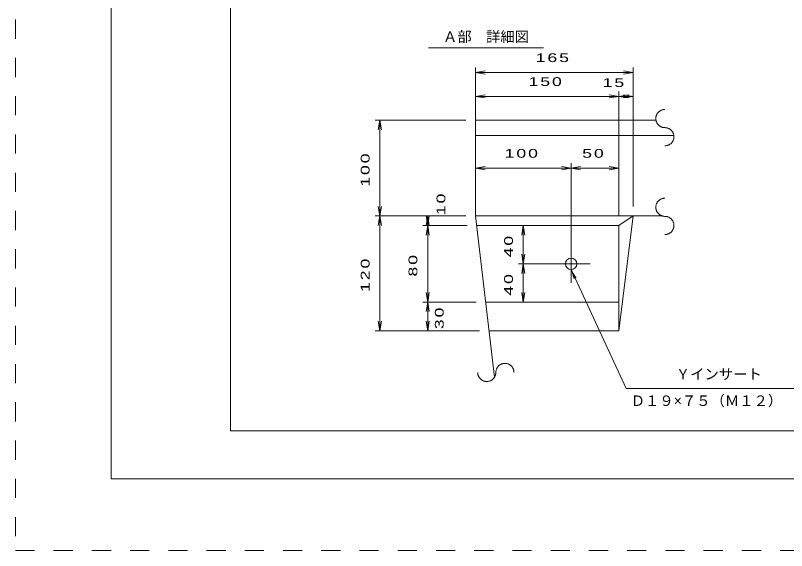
# Model space of a CAD drawing. Units: millimetres at full size, sheet at 1:10, with parts at other scales. Extents: x -200 to 4400, y -150 to 3120.
# Drawn here: x -200 to 1413, y -150 to 969 of the extents above; entities that cross this region are included whole.
import ezdxf
from ezdxf.enums import TextEntityAlignment as Align

# ---------------------------------------------------------------- set-up
doc = ezdxf.new("R2010")
doc.units = ezdxf.units.MM
doc.header["$LTSCALE"] = 10
doc.linetypes.add('USER1', pattern=[8, 4, -4])
for name, color, linetype, lineweight in [('0_3', 7, 'Continuous', 13), ('V-nasSTD', 5, 'USER1', 13), ('実線', 2, 'Continuous', 13), ('寸法線', 2, 'Continuous', 13)]:
    doc.layers.add(name, color=color, linetype=linetype, lineweight=lineweight)
doc.styles.add('標準ベクトル', font='')
doc.styles.get('標準ベクトル').set_extended_font_data('標準ベクトル')

# ---------------------------------------------------------------- blocks, each defined once
blk = doc.blocks.new('open_arrow')
at = {"color": 0, "linetype": 'Continuous', "lineweight": -2}
blk.add_lwpolyline([(7.5, 1.25), (0, 0), (7.5, -1.25)], dxfattribs=at)
blk = doc.blocks.new('filled_arrow')
at = {"color": 0, "linetype": 'Continuous', "lineweight": -2}
blk.add_solid([(7.5, 1.25), (0, 0), (7.5, -1.25)], dxfattribs=at)

msp = doc.modelspace()

# ---------------------------------------------------------------- linework, layer by layer
at = {"layer": '0_3'}
for p, q in [((0, 0), (0, 2970)), ((4200, 0), (0, 0))]:
    msp.add_line(p, q, dxfattribs=at)
at = {"layer": '0_3', "color": 6}
for p, q in [((250, 100), (250, 2870)), ((4100, 100), (250, 100))]:
    msp.add_line(p, q, dxfattribs=at)
at = {"layer": 'V-nasSTD'}
for p, q in [((-200, 3120), (-200, -150)), ((-200, -150), (4400, -150))]:
    msp.add_line(p, q, dxfattribs=at)
at = {"layer": '実線', "color": 6}
for p, q in [((762.59, 749.57), (762.59, 549.57)), ((1140.2, 749.57), (762.59, 749.57)), ((762.59, 549.57), (802.46, 212.62))]:
    msp.add_line(p, q, dxfattribs=at)
at = {"layer": '実線'}
for p, q in [((1177.71, 717.57), (762.59, 717.57)), ((1153.18, 549.57), (762.59, 549.57)), ((1062.59, 529.57), (1092.59, 549.57)), ((764.96, 529.57), (1062.59, 529.57)), ((1062.59, 369.57), (1062.59, 529.57)), ((962.59, 489.57), (962.59, 409.57)), ((1002.59, 449.57), (922.59, 449.57)), ((783.89, 369.57), (1062.59, 369.57)), ((1062.59, 369.57), (1062.59, 309.57))]:
    msp.add_line(p, q, dxfattribs=at)
at = {"layer": '実線', "color": 7}
for p, q in [((762.59, 549.57), (1092.59, 549.57)), ((1062.59, 309.57), (1092.59, 549.57)), ((790.99, 309.57), (1062.59, 309.57))]:
    msp.add_line(p, q, dxfattribs=at)
at = {"layer": '実線'}
msp.add_circle((962.59, 449.57), 12, dxfattribs=at)
at = {"layer": '寸法線'}
for p, q in [((664.57, 900.66), (904.57, 900.66)), ((762.59, 569.57), (762.59, 859.57)), ((1092.59, 569.57), (1092.59, 859.57)), ((1092.59, 849.57), (762.59, 849.57)), ((762.59, 769.57), (762.59, 809.57)), ((1062.59, 549.57), (1062.59, 809.57)), ((1062.59, 549.57), (1062.59, 809.57)), ((1092.59, 569.57), (1092.59, 809.57)), ((762.59, 799.57), (1062.59, 799.57)), ((1092.59, 799.57), (1062.59, 799.57)), ((742.59, 749.57), (552.59, 749.57)), ((562.59, 749.57), (562.59, 549.57)), ((962.59, 649.57), (762.59, 649.57)), ((962.59, 469.57), (962.59, 659.57)), ((962.59, 469.57), (962.59, 659.57)), ((1062.59, 649.57), (962.59, 649.57)), ((1062.59, 549.57), (1062.59, 659.57)), ((742.59, 549.57), (552.59, 549.57)), ((742.59, 549.57), (552.59, 549.57)), ((562.59, 549.57), (562.59, 309.57)), ((742.59, 549.57), (652.59, 549.57)), ((662.59, 549.57), (662.59, 529.57)), ((744.96, 529.57), (652.59, 529.57)), ((744.96, 529.57), (652.59, 529.57)), ((662.59, 529.57), (662.59, 369.57)), ((942.59, 529.57), (852.59, 529.57)), ((862.59, 529.57), (862.59, 449.57)), ((942.59, 449.57), (852.59, 449.57)), ((942.59, 449.57), (852.59, 449.57)), ((862.59, 369.57), (862.59, 449.57)), ((763.89, 369.57), (652.59, 369.57)), ((763.89, 369.57), (652.59, 369.57)), ((662.59, 369.57), (662.59, 309.57)), ((942.59, 369.57), (852.59, 369.57)), ((770.99, 309.57), (552.59, 309.57)), ((770.99, 309.57), (652.59, 309.57))]:
    msp.add_line(p, q, dxfattribs=at)
for points in [[(1158.85, 772.18), (1157.91, 772.15), (1156.96, 772.08), (1156.02, 771.97), (1155.09, 771.8), (1154.16, 771.59), (1153.25, 771.33), (1152.35, 771.03), (1151.47, 770.69), (1150.61, 770.3), (1149.77, 769.86), (1148.94, 769.39), (1148.15, 768.88), (1147.38, 768.32), (1146.64, 767.73), (1145.93, 767.11), (1145.25, 766.44), (1144.61, 765.75), (1144, 765.02), (1143.42, 764.27), (1142.89, 763.49), (1142.4, 762.68), (1141.94, 761.84), (1141.53, 760.99), (1141.16, 760.12), (1140.84, 759.23), (1140.56, 758.32), (1140.33, 757.4), (1140.14, 756.47), (1140, 755.54), (1139.9, 754.6), (1139.86, 753.65), (1139.85, 753.18), (1139.9, 751.75), (1140, 750.81), (1140.14, 749.88), (1140.33, 748.95), (1140.56, 748.03), (1140.84, 747.12), (1141.16, 746.23), (1141.53, 745.36), (1141.94, 744.51), (1142.4, 743.67), (1142.89, 742.86), (1143.42, 742.08), (1144, 741.33), (1144.61, 740.6), (1145.25, 739.91), (1145.93, 739.24), (1146.64, 738.62), (1147.38, 738.03), (1148.15, 737.47), (1148.94, 736.96), (1149.77, 736.49), (1150.61, 736.05), (1151.47, 735.66), (1152.35, 735.32), (1153.25, 735.02), (1154.16, 734.76), (1155.09, 734.55), (1156.02, 734.38), (1156.96, 734.27), (1157.91, 734.2), (1158.85, 734.17), (1159.8, 734.15), (1160.75, 734.08), (1161.69, 733.96), (1162.62, 733.8), (1163.54, 733.58), (1164.46, 733.33), (1165.35, 733.03), (1166.24, 732.68), (1167.1, 732.29), (1167.94, 731.86), (1168.76, 731.38), (1169.56, 730.87), (1170.33, 730.32), (1171.07, 729.73), (1171.78, 729.1), (1172.46, 728.44), (1173.1, 727.74), (1173.71, 727.02), (1174.28, 726.26), (1174.82, 725.48), (1175.31, 724.67), (1175.76, 723.84), (1176.18, 722.98), (1176.54, 722.11), (1176.87, 721.22), (1177.15, 720.32), (1177.38, 719.4), (1177.57, 718.47), (1177.71, 717.53), (1177.8, 716.59), (1177.85, 715.64), (1177.85, 714.69), (1177.8, 713.75), (1177.71, 712.81), (1177.57, 711.87), (1177.38, 710.94), (1177.15, 710.02), (1176.87, 709.12), (1176.54, 708.23), (1176.18, 707.35), (1175.76, 706.5), (1175.31, 705.67), (1174.82, 704.86), (1174.28, 704.08), (1173.71, 703.32), (1173.1, 702.59), (1172.46, 701.9), (1171.78, 701.24), (1171.07, 700.61), (1170.33, 700.02), (1169.56, 699.47), (1168.76, 698.95), (1167.94, 698.48), (1167.1, 698.05), (1166.24, 697.66), (1165.35, 697.31), (1164.46, 697.01), (1163.54, 696.75), (1162.62, 696.54), (1161.69, 696.38), (1160.75, 696.26), (1159.8, 696.19), (1158.85, 696.17)], [(1158.85, 586.71), (1157.91, 586.68), (1156.96, 586.61), (1156.02, 586.49), (1155.09, 586.33), (1154.16, 586.12), (1153.25, 585.86), (1152.35, 585.56), (1151.47, 585.21), (1150.61, 584.82), (1149.77, 584.39), (1148.94, 583.92), (1148.15, 583.4), (1147.38, 582.85), (1146.64, 582.26), (1145.93, 581.63), (1145.25, 580.97), (1144.61, 580.28), (1144, 579.55), (1143.42, 578.8), (1142.89, 578.01), (1142.4, 577.2), (1141.94, 576.37), (1141.53, 575.52), (1141.16, 574.65), (1140.84, 573.76), (1140.56, 572.85), (1140.33, 571.93), (1140.14, 571), (1140, 570.07), (1139.9, 569.12), (1139.86, 568.18), (1139.85, 567.7), (1139.9, 566.28), (1140, 565.34), (1140.14, 564.4), (1140.33, 563.47), (1140.56, 562.56), (1140.84, 561.65), (1141.16, 560.76), (1141.53, 559.89), (1141.94, 559.03), (1142.4, 558.2), (1142.89, 557.39), (1143.42, 556.61), (1144, 555.85), (1144.61, 555.13), (1145.25, 554.43), (1145.93, 553.77), (1146.64, 553.15), (1147.38, 552.55), (1148.15, 552), (1148.94, 551.49), (1149.77, 551.01), (1150.61, 550.58), (1151.47, 550.19), (1152.35, 549.85), (1153.25, 549.54), (1154.16, 549.29), (1155.09, 549.08), (1156.02, 548.91), (1156.96, 548.79), (1157.91, 548.72), (1158.85, 548.7), (1159.8, 548.68), (1160.75, 548.61), (1161.69, 548.49), (1162.62, 548.32), (1163.54, 548.11), (1164.46, 547.86), (1165.35, 547.55), (1166.24, 547.21), (1167.1, 546.82), (1167.94, 546.39), (1168.76, 545.91), (1169.56, 545.4), (1170.33, 544.84), (1171.07, 544.25), (1171.78, 543.63), (1172.46, 542.97), (1173.1, 542.27), (1173.71, 541.54), (1174.28, 540.79), (1174.82, 540.01), (1175.31, 539.2), (1175.76, 538.37), (1176.18, 537.51), (1176.54, 536.64), (1176.87, 535.75), (1177.15, 534.84), (1177.38, 533.93), (1177.57, 533), (1177.71, 532.06), (1177.8, 531.12), (1177.85, 530.17), (1177.85, 529.22), (1177.8, 528.28), (1177.71, 527.33), (1177.57, 526.4), (1177.38, 525.47), (1177.15, 524.55), (1176.87, 523.64), (1176.54, 522.75), (1176.18, 521.88), (1175.76, 521.03), (1175.31, 520.19), (1174.82, 519.39), (1174.28, 518.6), (1173.71, 517.85), (1173.1, 517.12), (1172.46, 516.43), (1171.78, 515.77), (1171.07, 515.14), (1170.33, 514.55), (1169.56, 514), (1168.76, 513.48), (1167.94, 513.01), (1167.1, 512.58), (1166.24, 512.19), (1165.35, 511.84), (1164.46, 511.54), (1163.54, 511.28), (1162.62, 511.07), (1161.69, 510.91), (1160.75, 510.79), (1159.8, 510.72), (1158.85, 510.69)], [(962.59, 437.57), (1077.56, 188.47), (1468.76, 188.47)], [(843.18, 222.4), (843.16, 223.35), (843.09, 224.29), (842.97, 225.23), (842.8, 226.17), (842.59, 227.09), (842.34, 228), (842.04, 228.9), (841.69, 229.78), (841.3, 230.65), (840.87, 231.49), (840.39, 232.31), (839.88, 233.11), (839.33, 233.87), (838.74, 234.62), (838.11, 235.33), (837.45, 236), (836.75, 236.65), (836.03, 237.26), (835.27, 237.83), (834.49, 238.36), (833.68, 238.86), (832.85, 239.31), (831.99, 239.72), (831.12, 240.09), (830.23, 240.41), (829.32, 240.69), (828.41, 240.93), (827.48, 241.11), (826.54, 241.26), (825.6, 241.35), (824.65, 241.4), (824.18, 241.4), (822.76, 241.35), (821.82, 241.26), (820.88, 241.11), (819.95, 240.93), (819.03, 240.69), (818.13, 240.41), (817.24, 240.09), (816.36, 239.72), (815.51, 239.31), (814.68, 238.86), (813.87, 238.36), (813.09, 237.83), (812.33, 237.26), (811.6, 236.65), (810.91, 236), (810.25, 235.33), (809.62, 234.62), (809.03, 233.87), (808.48, 233.11), (807.96, 232.31), (807.49, 231.49), (807.06, 230.65), (806.67, 229.78), (806.32, 228.9), (806.02, 228), (805.76, 227.09), (805.55, 226.17), (805.39, 225.23), (805.27, 224.29), (805.2, 223.35), (805.17, 222.4), (805.15, 221.45), (805.08, 220.51), (804.96, 219.57), (804.8, 218.63), (804.59, 217.71), (804.33, 216.8), (804.03, 215.9), (803.68, 215.02), (803.29, 214.16), (802.86, 213.31), (802.39, 212.49), (801.87, 211.7), (801.32, 210.93), (800.73, 210.19), (800.1, 209.47), (799.44, 208.8), (798.75, 208.15), (798.02, 207.54), (797.26, 206.97), (796.48, 206.44), (795.67, 205.94), (794.84, 205.49), (793.99, 205.08), (793.11, 204.71), (792.22, 204.39), (791.32, 204.11), (790.4, 203.87), (789.47, 203.69), (788.53, 203.54), (787.59, 203.45), (786.17, 203.4), (785.7, 203.4), (784.75, 203.45), (783.81, 203.54), (782.87, 203.69), (781.94, 203.87), (781.02, 204.11), (780.12, 204.39), (779.23, 204.71), (778.36, 205.08), (777.5, 205.49), (776.67, 205.94), (775.86, 206.44), (775.08, 206.97), (774.32, 207.54), (773.6, 208.15), (772.9, 208.8), (772.24, 209.47), (771.61, 210.19), (771.02, 210.93), (770.47, 211.7), (769.96, 212.49), (769.48, 213.31), (769.05, 214.16), (768.66, 215.02), (768.31, 215.9), (768.01, 216.8), (767.76, 217.71), (767.55, 218.63), (767.38, 219.57), (767.26, 220.51), (767.17, 222.4)]]:
    msp.add_lwpolyline(points, dxfattribs=at)

# ---------------------------------------------------------------- block references
at = {"layer": '寸法線', "xscale": 2.67, "yscale": 2.67}
for p in [(762.59, 849.57), (762.59, 799.57), (1062.59, 799.57), (762.59, 649.57), (962.59, 649.57)]:
    msp.add_blockref('open_arrow', p, dxfattribs=at)
for name, p, rotation in [('open_arrow', (1092.59, 849.57), 180), ('open_arrow', (1062.59, 799.57), 180), ('open_arrow', (1092.59, 799.57), 180), ('open_arrow', (562.59, 749.57), 270), ('open_arrow', (962.59, 649.57), 180), ('open_arrow', (1062.59, 649.57), 180), ('open_arrow', (562.59, 549.57), 90), ('open_arrow', (562.59, 549.57), 270), ('open_arrow', (662.59, 529.57), 90), ('open_arrow', (662.59, 549.57), 270), ('open_arrow', (662.59, 529.57), 270), ('open_arrow', (862.59, 529.57), 270), ('open_arrow', (862.59, 449.57), 90), ('open_arrow', (862.59, 449.57), 270), ('filled_arrow', (962.59, 437.57), 294.8), ('open_arrow', (662.59, 369.57), 90), ('open_arrow', (862.59, 369.57), 90), ('open_arrow', (662.59, 369.57), 270), ('open_arrow', (562.59, 309.57), 90), ('open_arrow', (662.59, 309.57), 90)]:
    msp.add_blockref(name, p, dxfattribs=dict(at, rotation=rotation))

# ---------------------------------------------------------------- texts
at = {"layer": '寸法線', "style": '標準ベクトル'}
for s, p in [('\u3000Ａ部\u3000詳細図\u3000', (664.57, 906.66)), ('Ｙインサート', (1181.75, 201.28)), ('Ｄ１９×７５（Ｍ１２）', (1087.36, 145.66))]:
    msp.add_text(s, height=21.99, dxfattribs=at).set_placement(p, align=Align.BOTTOM_LEFT)
at = {"layer": '寸法線', "char_height": 18.33, "attachment_point": 2, "style": '標準ベクトル'}
for s, insert in [('\\T1.2;\\W1.5;165', (925.47, 889.57)), ('\\T1.2;\\W1.5;150', (910.47, 839.57)), ('\\T1.2;\\W1.5;15', (1053.21, 837.46)), ('\\T1.2;\\W1.5;100', (860.47, 689.57)), ('\\T1.2;\\W1.5;50', (1010.47, 689.57))]:
    msp.add_mtext(s, dxfattribs=dict(at, insert=insert))
at = {"layer": '寸法線', "char_height": 18.33, "attachment_point": 2, "rotation": 90, "style": '標準ベクトル'}
for s, insert in [('\\T1.2;\\W1.5;100', (522.59, 647.44)), ('\\T1.2;\\W1.5;10', (681.22, 575.7)), ('\\T1.2;\\W1.5;40', (822.59, 487.44)), ('\\T1.2;\\W1.5;120', (522.59, 427.44)), ('\\T1.2;\\W1.5;80', (622.59, 447.44)), ('\\T1.2;\\W1.5;40', (822.59, 407.44)), ('\\T1.2;\\W1.5;30', (677.69, 337.44))]:
    msp.add_mtext(s, dxfattribs=dict(at, insert=insert))

doc.saveas('drawing.dxf')
